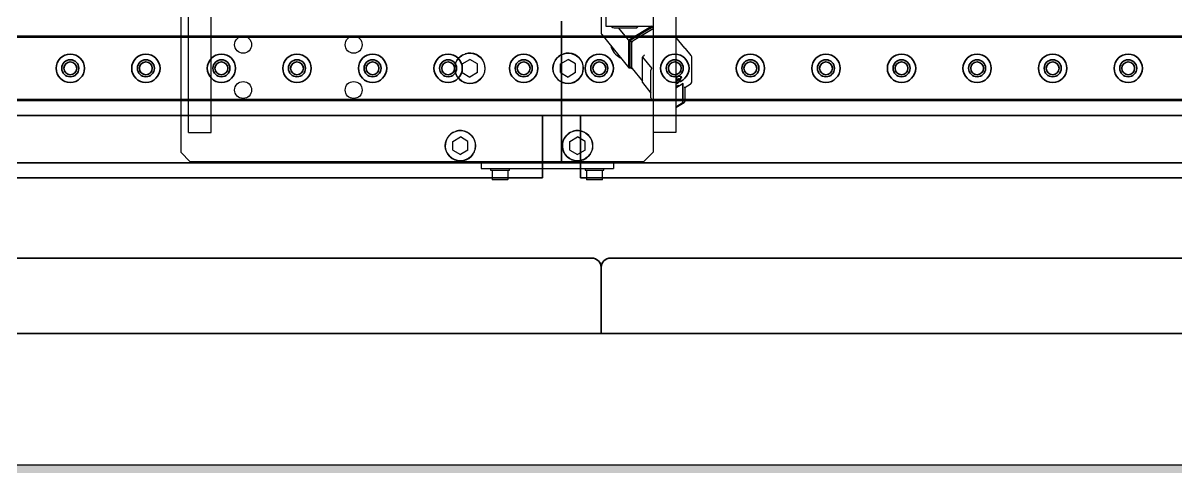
# Model space of a CAD drawing. Header units: inches. Extents: x 16559 to 58559, y 6500 to 36200.
# Drawn here: x 32560 to 33170, y 29473 to 29708 of the extents above; entities that cross this region are included whole.
import ezdxf

# ---------------------------------------------------------------- set-up
doc = ezdxf.new("R2010")
doc.units = ezdxf.units.IN
doc.header["$LTSCALE"] = 300
doc.layers.add('CAPANNONE', color=4, linetype='Continuous')
doc.layers.add('MORSE', color=41, linetype='Continuous')
doc.layers.add('GUIDE', color=4, linetype='Continuous', lineweight=35)

# ---------------------------------------------------------------- blocks, each defined once
blk = doc.blocks.new('A$C17fb79fa')
at = {"layer": 'GUIDE'}
for p, q in [((0, 42), (0, 34)), ((4000, 34), (4000, 42)), ((4000, 34), (0, 34)), ((0, 34), (0, 33.5)), ((4000, 33.5), (0, 33.5)), ((0, 33.5), (0, 0.5)), ((4000, 34), (4000, 33.5)), ((4000, 33.5), (4000, 0.5)), ((4000, 0.5), (0, 0.5)), ((0, 0.5), (0, 0)), ((4000, 0), (0, 0)), ((0, 0), (0, -8)), ((4000, 0.5), (4000, 0)), ((4000, -8), (4000, 0)), ((4000, -8), (0, -8)), ((0, -8), (0, -33)), ((10, -8), (10, -33)), ((3990, -8), (3990, -33)), ((4000, -33), (4000, -8)), ((10, -33), (0, -33)), ((3990, -33), (10, -33)), ((10, -41), (10, -33)), ((3990, -33), (4000, -33)), ((3990, -41), (3990, -33)), ((3990, -41), (10, -41)), ((385.53, -83.5), (26, -83.5)), ((4016, -83.5), (3614.47, -83.5)), ((21, -88.5), (21, -119.5)), ((4021, -88.5), (4021, -119.5)), ((21, -119.5), (21, -123.5)), ((4021, -119.5), (4021, -123.5)), ((425.53, -123.5), (21, -123.5)), ((4021, -123.5), (3574.47, -123.5))]:
    blk.add_line(p, q, dxfattribs=at)
for centre, radius in [((20, 17), 7.5), ((60, 17), 7.5), ((100, 17), 7.5), ((140, 17), 7.5), ((180, 17), 7.5), ((220, 17), 7.5), ((260, 17), 7.5), ((300, 17), 7.5), ((3740, 17), 7.5), ((3780, 17), 7.5), ((3820, 17), 7.5), ((3860, 17), 7.5), ((3900, 17), 7.5), ((3940, 17), 7.5), ((3980, 17), 7.5), ((20, 17), 4.5), ((20, 17), 3.4), ((60, 17), 4.5), ((60, 17), 3.4), ((100, 17), 4.5), ((100, 17), 3.4), ((140, 17), 4.5), ((140, 17), 3.4), ((180, 17), 4.5), ((180, 17), 3.4), ((220, 17), 4.5), ((220, 17), 3.4), ((260, 17), 4.5), ((260, 17), 3.4), ((300, 17), 4.5), ((300, 17), 3.4), ((3740, 17), 4.5), ((3740, 17), 3.4), ((3780, 17), 4.5), ((3780, 17), 3.4), ((3820, 17), 4.5), ((3820, 17), 3.4), ((3860, 17), 4.5), ((3860, 17), 3.4), ((3900, 17), 4.5), ((3900, 17), 3.4), ((3940, 17), 4.5), ((3940, 17), 3.4), ((3980, 17), 4.5), ((3980, 17), 3.4)]:
    blk.add_circle(centre, radius, dxfattribs=at)
for centre, start, end in [((26, -88.5), 90, 180), ((4016, -88.5), 0, 90)]:
    blk.add_arc(centre, 5, start, end, dxfattribs=at)
blk = doc.blocks.new('A$C35a7cedc1')
at = {"layer": 'MORSE'}
for p, q in [((60.5, -80), (60.5, -689)), ((48.5, -150), (48.5, -699.5)), ((-197.5, -689), (-197.5, -372)), ((-185.5, -689), (-185.5, -372)), ((-201.5, -521.5), (-201.5, -699.5)), ((21.07, -621.9), (21.07, -636.4)), ((23.5, -617.27), (23.5, -632.68)), ((23.5, -632.68), (48.5, -632.68)), ((28.5, -633.56), (39.85, -633.56)), ((35.59, -640.13), (30.27, -633.56)), ((47.88, -632.68), (35.59, -640.13)), ((36.41, -640.14), (48.5, -632.81)), ((48.5, -634.06), (37.91, -640.48)), ((39.85, -632.68), (39.85, -633.56)), ((39.85, -633.56), (40.85, -632.68)), ((48.5, -632.31), (48.5, -632.31)), ((21.3, -637.03), (35.63, -654.77)), ((35.59, -654.63), (35.59, -640.13)), ((36.41, -654.14), (36.41, -640.14)), ((36.41, -640.14), (37.27, -641.2)), ((65.32, -644.43), (60.5, -638.47)), ((37.27, -655.2), (37.26, -641.41)), ((37.27, -641.34), (37.27, -641.2)), ((68.61, -648.26), (65.63, -644.57)), ((-52.5, -652.69), (-48.5, -650.38)), ((-52.5, -657.31), (-52.5, -652.69)), ((-52.15, -647.83), (-52.13, -647.87)), ((-50.98, -647.39), (-51, -647.35)), ((-44.5, -652.69), (-48.5, -650.38)), ((-44.5, -657.31), (-44.5, -652.69)), ((-0.5, -652.69), (3.5, -650.38)), ((-0.5, -657.31), (-0.5, -652.69)), ((-0.15, -647.83), (-0.13, -647.87)), ((1.02, -647.39), (1, -647.35)), ((7.5, -652.69), (3.5, -650.38)), ((7.5, -657.31), (7.5, -652.69)), ((42.87, -649.05), (47.75, -655.08)), ((42.87, -662.6), (42.87, -649.05)), ((69.05, -661.77), (69.05, -649.52)), ((-52.5, -657.31), (-48.5, -659.62)), ((-44.5, -657.31), (-48.5, -659.62)), ((-0.5, -657.31), (3.5, -659.62)), ((7.5, -657.31), (3.5, -659.62)), ((37.27, -655.2), (36.41, -654.14)), ((36.41, -654.64), (36.68, -654.47)), ((37.44, -655.1), (37.27, -655.2)), ((37.4, -655.04), (42.87, -661.81)), ((47.36, -670.71), (47.36, -655.96)), ((42.87, -662.6), (47.36, -668.14)), ((60.5, -660.63), (60.99, -661.23)), ((60.5, -660.66), (60.52, -660.65)), ((60.5, -661.03), (60.99, -661.63)), ((60.83, -662.81), (60.5, -662.42)), ((64.18, -663.3), (60.5, -665.54)), ((60.5, -664.73), (61.89, -663.89)), ((61.61, -664.26), (60.5, -664.93)), ((60.99, -661.23), (60.99, -660.02)), ((62.35, -660.41), (60.99, -661.23)), ((60.99, -661.63), (62.35, -660.81)), ((60.99, -662.85), (60.99, -661.63)), ((61.5, -664.13), (61.61, -664.26)), ((61.61, -664.26), (61.89, -664.61)), ((64.39, -663.1), (61.89, -664.61)), ((61.89, -664.61), (61.89, -663.89)), ((62.14, -660.54), (62.35, -660.81)), ((62.99, -659.5), (62.77, -659.17)), ((63.12, -659.88), (62.99, -659.52)), ((64.27, -673.16), (64.27, -663.17)), ((64.39, -673.15), (64.39, -663.1)), ((65.33, -665.15), (68.09, -663.48)), ((65.39, -672.19), (65.39, -665.05)), ((47.48, -671.11), (48.5, -672.37)), ((60.5, -675.72), (64.91, -673.05)), ((64.39, -673.15), (60.5, -675.54)), ((64.27, -673), (64.39, -673.15)), ((-197.5, -689), (-185.5, -689)), ((-57.15, -688.83), (-57.13, -688.87)), ((-55.98, -688.39), (-56, -688.35)), ((4.85, -688.83), (4.87, -688.87)), ((6.02, -688.39), (6, -688.35)), ((60.5, -689), (48.5, -689)), ((-57.5, -693.69), (-53.5, -691.38)), ((-57.5, -698.31), (-57.5, -693.69)), ((-49.5, -693.69), (-53.5, -691.38)), ((-49.5, -698.31), (-49.5, -693.69)), ((4.5, -693.69), (8.5, -691.38)), ((4.5, -698.31), (4.5, -693.69)), ((12.5, -693.69), (8.5, -691.38)), ((12.5, -698.31), (12.5, -693.69)), ((-201.5, -699.5), (-196.5, -704.5)), ((-57.5, -698.31), (-53.5, -700.62)), ((-49.5, -698.31), (-53.5, -700.62)), ((4.5, -698.31), (8.5, -700.62)), ((12.5, -698.31), (8.5, -700.62)), ((43.5, -704.5), (48.5, -699.5)), ((43.5, -704.5), (-196.5, -704.5)), ((-74, -704.5), (-73.5, -705)), ((-73.5, -704.5), (-73.5, -705)), ((28.5, -705), (-73.5, -705)), ((-42.5, -705), (-42.5, -708)), ((-35, -704.5), (-35, -705)), ((-30, -705), (-30, -704.5)), ((15, -704.5), (15, -705)), ((20, -705), (20, -704.5)), ((27.5, -705), (27.5, -708)), ((28.5, -705), (28.5, -704.5)), ((28.5, -705), (29, -704.5)), ((-42.5, -708), (27.5, -708)), ((-37.5, -708), (-37.5, -709)), ((-37.5, -709), (-27.5, -709)), ((-36.75, -709), (-36.75, -713.8)), ((-28.25, -713.8), (-28.25, -709)), ((-27.5, -709), (-27.5, -708)), ((12.5, -708), (12.5, -709)), ((12.5, -709), (22.5, -709)), ((13.25, -709), (13.25, -713.8)), ((21.75, -713.8), (21.75, -709)), ((22.5, -709), (22.5, -708)), ((-28.45, -714), (-36.55, -714)), ((21.55, -714), (13.45, -714))]:
    blk.add_line(p, q, dxfattribs=at)
at = {"layer": 'MORSE', "flags": 128}
for points in [[(21.25, -636.9), (21.27, -636.99), (21.3, -637.03)], [(35.59, -654.63), (35.61, -654.72), (35.66, -654.79), (35.73, -654.83), (35.83, -654.84), (35.96, -654.83), (36.1, -654.79), (36.25, -654.72), (36.41, -654.64)], [(60.5, -659.99), (61.16, -659.61), (62.1, -659.25), (62.86, -659.18), (63.36, -659.4), (63.53, -659.89)], [(47.36, -670.71), (47.41, -670.98), (47.48, -671.11)]]:
    blk.add_lwpolyline(points, dxfattribs=at)
at = {"layer": 'MORSE'}
for centre, radius in [((-168.5, -642.5), 4.5), ((-110, -642.5), 4.5), ((-48.5, -655), 8), ((3.5, -655), 8), ((-168.5, -666.5), 4.5), ((-110, -666.5), 4.5), ((-53.5, -696), 8), ((8.5, -696), 8)]:
    blk.add_circle(centre, radius, dxfattribs=at)
for centre, radius, start, end in [((28.46, -629.76), 3.79, 230.37613, 270.56279), ((34.78, -641.25), 8.85, 191.27725, 246.63591), ((65.3, -644.86), 0.433, 41.26062, 87.41381), ((-48.5, -655), 8.05, 116.97558, 108.06976), ((3.5, -655), 8.05, 116.97558, 108.06976), ((46.48, -651.85), 4.56, 123.13311, 142.17221), ((67.05, -649.52), 2, 0, 38.95658), ((48.98, -656.15), 1.63, 138.99049, 173.44471), ((57.94, -658.24), 5.83, 296.04033, 343.53656), ((61.74, -660.61), 0.648, 342.01594, 17.98406), ((64.1, -663.16), 0.169, 299.4754, 354.01878), ((67.05, -661.77), 2, 301.23252, 0), ((64.1, -673.16), 0.167, 299.36099, 358.61893), ((64.39, -672.19), 1, 301.23252, 0), ((-53.5, -696), 8.05, 116.97558, 108.06976), ((8.5, -696), 8.05, 116.97558, 108.06976), ((-36.55, -713.8), 0.2, 180, 270), ((-28.45, -713.8), 0.2, 270, 0), ((13.45, -713.8), 0.2, 180, 270), ((21.55, -713.8), 0.2, 270, 0)]:
    blk.add_arc(centre, radius, start, end, dxfattribs=at)
for points, knots in [([(21.09, -636.4), (21.09, -636.47), (21.08, -636.65), (21.16, -636.82), (21.22, -636.92)], [0, 0, 0, 0, 0.363066, 1, 1, 1, 1]), ([(37.91, -640.48), (37.84, -640.53), (37.67, -640.65), (37.43, -640.9), (37.28, -641.16), (37.27, -641.35), (37.26, -641.41)], [0, 0, 0, 0, 0.21753, 0.504554, 0.846368, 1, 1, 1, 1]), ([(37.26, -654.66), (37.27, -654.73), (37.28, -654.87), (37.36, -654.98), (37.4, -655.03)], [0, 0, 0, 0, 0.561342, 1, 1, 1, 1]), ([(60.99, -660.02), (60.99, -660), (60.98, -659.96), (60.95, -659.86), (60.9, -659.76), (60.86, -659.71), (60.83, -659.68)], [0, 0, 0, 0, 0.2494636, 0.4996575, 0.7505263, 1, 1, 1, 1]), ([(60.83, -662.81), (60.86, -662.83), (60.9, -662.87), (60.95, -662.9), (60.98, -662.9), (60.99, -662.86), (60.99, -662.85)], [0, 0, 0, 0, 0.250264, 0.500022, 0.749969, 1, 1, 1, 1]), ([(60.92, -662.93), (61.05, -662.84), (61.46, -662.55), (62.08, -661.98), (62.68, -661.27), (63.04, -660.57), (63.2, -660.09), (63.12, -659.89), (63.12, -659.88)], [0, 0, 0, 0, 0.111825, 0.326466, 0.542601, 0.761619, 0.987529, 1, 1, 1, 1]), ([(65.33, -665.14), (65.29, -665.16), (65.21, -665.2), (65.05, -665.17), (64.96, -665.15)], [0, 0, 0, 0, 0.4428345, 1, 1, 1, 1])]:
    blk.add_open_spline(points, degree=3, knots=knots, dxfattribs=at)

msp = doc.modelspace()

# ---------------------------------------------------------------- hatches: boundary and pattern name
at = {"layer": 'CAPANNONE'}
h = msp.add_hatch(dxfattribs=at)
h.set_pattern_fill('AR-CONC', color=8, scale=2.5)
h.set_pattern_definition([(50, (2000, 0), (455.4617, -39.8477), [47.625, -523.875]), (355, (2000, 0), (-88.1086, 477.642), [38.1, -419.1015]), (100.4514, (2037.96, -3.3), (367.353, 437.7944), [40.475, -445.2256]), (46.1842, (2000, 127), (677.6976, -105.106), [71.438, -785.812]), (96.6356, (2056.5, 118.24), (593.51, 618.565), [60.713, -667.839]), (351.1842, (2000, 127), (593.51, 618.565), [57.15, -628.649]), (21, (2063.5, 95.25), (379.036, -255.663), [47.625, -523.875]), (326, (2063.5, 95.25), (154.505, 460.47), [38.1, -419.1]), (71.4514, (2095.1, 73.94), (533.541, 204.807), [40.475, -445.225]), (37.5, (2000, 0), (7.7215, 211.3876), [0, -414.02, 0, -425.45, 0, -420.6875]), (7.5, (2000, 0), (167.0492, 250.4514), [0, -242.57, 0, -404.495, 0, -160.3375]), (327.5, (1858.4, 0), (338.9765, -14.32186), [0, -158.75, 0, -495.3, 0, -657.225]), (317.5, (1794.9, 0), (370.323, 63.5662), [0, -206.375, 0, -328.93, 0, -466.725])])
h.paths.add_polyline_path([(38376.963, 29474.28), (19620.351, 29474.28), (19620.351, 28974.28), (38376.963, 28974.28)])

# ---------------------------------------------------------------- linework, layer by layer
msp.add_line((19620.351, 29474.28), (38376.963, 29474.28), dxfattribs=at)

# ---------------------------------------------------------------- block references
at = {"layer": 'GUIDE'}
for p in [(28844.563, 29667.28), (32844.563, 29667.28)]:
    msp.add_blockref('A$C17fb79fa', p, dxfattribs=at)
at = {"layer": 'MORSE'}
msp.add_blockref('A$C35a7cedc1', (32844.563, 30339.28), dxfattribs=at)

doc.saveas('drawing.dxf')
